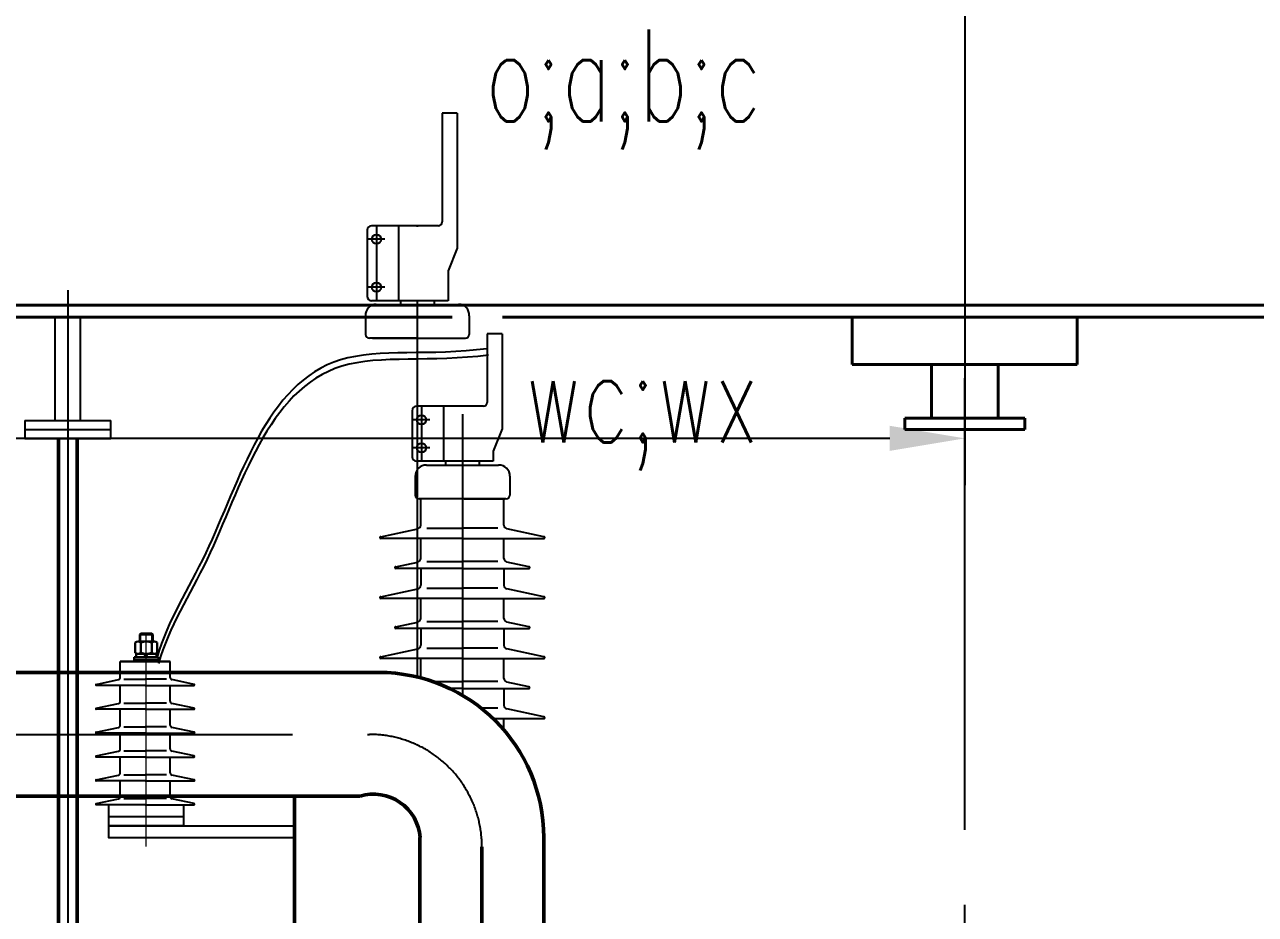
# Model space of a CAD drawing. Header units: millimetres. Extents: x -1000 to 22760, y -400 to 16400.
# Drawn here: x 12323 to 13964, y 12551 to 13737 of the extents above; entities that cross this region are included whole.
import ezdxf

# ---------------------------------------------------------------- set-up
doc = ezdxf.new("R2010")
doc.units = ezdxf.units.MM
doc.header["$LTSCALE"] = 400
for name, pattern in [('AD_LTYPE2 0.13 mm', [16, 13, -1, 1, -1]), ('CENTER', [2, 1.25, -0.25, 0.25, -0.25]), ('CENTER2', [28.575, 19.05, -3.175, 3.175, -3.175])]:
    doc.linetypes.add(name, pattern=pattern)
for name, color, linetype, lineweight in [('0粗实线层', 7, 'Continuous', 50), ('2中心线层', 1, 'CENTER', 25), ('5文字层', 6, 'Continuous', 25), ('ACAD中线层', 1, 'AD_LTYPE2 0.13 mm', 13), ('ACAD粗线层', 7, 'Continuous', 30), ('ACAD细线层', 3, 'Continuous', 13), ('轮廓线', 7, 'Continuous', 40)]:
    doc.layers.add(name, color=color, linetype=linetype, lineweight=lineweight)
for name, color, linetype in [('1轮廓实线层', 7, 'Continuous'), ('3中心线层', 1, 'CENTER'), ('4', 2, 'Continuous'), ('中心线', 1, 'CENTER2')]:
    doc.layers.add(name, color=color, linetype=linetype)
doc.styles.add('PC_TEXTSTYLE', font='txt.shx', dxfattribs={"width": 0.67, "bigfont": 'hztxt.shx'})
doc.styles.add('TH_GBDIM', font='txt.shx', dxfattribs={"width": 0.67, "bigfont": 'hztxt.shx'})
doc.dimstyles.new('TH_GBDIM', dxfattribs={"dimscale": 40, "dimtxt": 3.5, "dimasz": 2.5, "dimexe": 2, "dimexo": 0, "dimgap": 1.5, "dimtad": 0, "dimtoh": 1, "dimdec": 1, "dimdsep": 46, "dimtxsty": 'TH_GBDIM', "dimcen": 2.5, "dimclrd": 3, "dimclre": 3, "dimclrt": 6, "dimadec": 0, "dimazin": 2, "dimtfac": 0.714286, "dimtdec": 1, "dimtmove": 0, "dimatfit": 3, "dimfxl": 0, "dimtzin": 0, "dimlwd": -1, "dimlwe": -1, "dimarcsym": 0})

# ---------------------------------------------------------------- blocks, each defined once
blk = doc.blocks.new('SRQ')
at = {"layer": '0粗实线层'}
for p, q in [((-26934.3, 11391.5), (-26445.8, 11391.5)), ((-26934.3, 11226.5), (-26470.8, 11226.5)), ((-26225.8, 10927), (-26225.8, 11171.5))]:
    blk.add_line(p, q, dxfattribs=at)
at = {"layer": '0粗实线层', "color": 7}
blk.add_line((-26390.8, 11171.5), (-26390.8, 10927), dxfattribs=at)
at = {"layer": '0粗实线层', "color": 1}
blk.add_line((-26308.3, 11158.9), (-26308.3, 10821.1), dxfattribs=at)
at = {"layer": '0粗实线层'}
for centre, radius, start, end in [((-26445.8, 11171.5), 220, 0, 90), ((-26452.6, 11167.2), 62, 3.9571, 107.0259)]:
    blk.add_arc(centre, radius, start, end, dxfattribs=at)
at = {"layer": '2中心线层'}
blk.add_line((-28660.7, 11309), (-26458.3, 11309), dxfattribs=at)
blk.add_arc((-26458.3, 11158.9), 150.1, 0.011, 89.9735, dxfattribs=at)
blk = doc.blocks.new('*D160')
at = {"color": 3}
for p, q in [((10636.7, 13170.5), (10636.7, 13265.6)), ((13576.7, 12844.2), (13576.7, 13265.6)), ((10736.7, 13185.6), (11507.9, 13185.6)), ((13476.7, 13185.6), (11874.6, 13185.6))]:
    blk.add_line(p, q, dxfattribs=at)
for points in [[(10736.7, 13202.3), (10736.7, 13168.9), (10636.7, 13185.6)], [(13476.7, 13202.3), (13476.7, 13168.9), (13576.7, 13185.6)]]:
    blk.add_solid(points, dxfattribs=at)
at = {"layer": 'Defpoints', "color": 0}
for p in [(13576.7, 13185.6), (10636.7, 13170.5), (13576.7, 12844.2)]:
    blk.add_point(p, dxfattribs=at)
at = {"color": 6, "insert": (11691.3, 13185.6), "char_height": 140, "attachment_point": 5, "style": 'TH_GBDIM'}
blk.add_mtext('2940', dxfattribs=at)
blk = doc.blocks.new('*D161')
at = {"color": 3}
for p, q in [((10636.7, 13170.5), (9691.4, 13170.5)), ((9771.4, 13070.5), (9771.4, 11240)), ((9771.4, 8941), (9771.4, 10771.6)), ((12561.7, 8841), (9691.4, 8841))]:
    blk.add_line(p, q, dxfattribs=at)
for points in [[(9754.7, 13070.5), (9788, 13070.5), (9771.4, 13170.5)], [(9754.7, 8941), (9788, 8941), (9771.4, 8841)]]:
    blk.add_solid(points, dxfattribs=at)
at = {"layer": 'Defpoints', "color": 0}
for p in [(10636.7, 13170.5), (9771.4, 8841), (12561.7, 8841)]:
    blk.add_point(p, dxfattribs=at)
at = {"color": 6, "insert": (9771.4, 11005.8), "char_height": 140, "attachment_point": 5, "rotation": 90, "style": 'TH_GBDIM'}
blk.add_mtext('约4330{}{}', dxfattribs=at)

msp = doc.modelspace()

# ---------------------------------------------------------------- linework, layer by layer
at = {"ltscale": 10}
for p, q in [((12363.559, 13209.584), (12363.559, 13347.05)), ((12397.559, 13209.584), (12397.559, 13347.05)), ((12323.059, 13209.584), (12380.559, 13209.584)), ((12323.059, 13209.584), (12323.059, 13197.584)), ((12323.059, 13197.584), (12438.059, 13197.584)), ((12323.059, 13197.584), (12380.559, 13197.584)), ((12323.059, 13197.584), (12323.059, 13185.584)), ((12380.559, 13209.584), (12438.059, 13209.584)), ((12380.559, 13197.584), (12438.059, 13197.584)), ((12438.059, 13197.584), (12438.059, 13209.584)), ((12438.059, 13185.584), (12438.059, 13197.584)), ((12323.059, 13185.584), (12438.059, 13185.584))]:
    msp.add_line(p, q, dxfattribs=at)
for p, q in [((12501.564, 12890.531), (12468.816, 12890.531)), ((12435.376, 12669.05), (12435.376, 12697.232)), ((12534.602, 12697.232), (12534.602, 12669.05)), ((12435.376, 12681.617), (12534.602, 12681.617)), ((12534.602, 12669.05), (12435.376, 12669.05))]:
    msp.add_line(p, q)
msp.add_lwpolyline([(12435.376, 12669.05), (12682.694, 12669.05), (12682.694, 12653.124), (12435.376, 12653.124)], close=True)
at = {"layer": '0粗实线层'}
for p, q in [((12368.059, 13185.584), (12368.059, 10522.544)), ((12393.059, 13185.584), (12393.059, 10522.544)), ((12682.694, 12708.55), (12682.694, 12351.05))]:
    msp.add_line(p, q, dxfattribs=at)
at = {"layer": '1轮廓实线层'}
for p, q in [((12879.694, 13619.05), (12879.694, 13474.05)), ((12899.694, 13619.05), (12879.694, 13619.05)), ((12899.694, 13619.05), (12899.694, 13439.05)), ((12779.694, 13463.05), (12779.694, 13375.05)), ((12874.694, 13469.05), (12785.694, 13469.05)), ((12821.694, 13469.05), (12821.694, 13369.05)), ((12899.694, 13439.05), (12887.694, 13409.05)), ((12887.694, 13409.05), (12887.694, 13369.05)), ((12887.694, 13369.05), (12785.694, 13369.05)), ((12791.873, 13364.05), (12900.694, 13364.05)), ((12824.194, 13369.05), (12824.194, 13364.05)), ((12869.194, 13369.05), (12846.694, 13369.05)), ((12869.194, 13369.05), (12869.194, 13364.05)), ((12869.194, 13369.05), (12869.194, 13364.05)), ((12777.694, 13349.05), (12777.694, 13324.05)), ((12915.694, 13349.05), (12915.694, 13324.05)), ((12846.694, 13319.05), (12782.694, 13319.05)), ((12786.694, 13319.05), (12910.694, 13319.05)), ((12939.694, 13325.05), (12939.694, 13233.437)), ((12959.694, 13325.05), (12939.694, 13325.05)), ((12959.694, 13325.05), (12959.694, 13198.437)), ((12839.694, 13222.437), (12839.694, 13161.05)), ((12934.694, 13228.437), (12845.694, 13228.437)), ((12881.694, 13228.437), (12881.694, 13155.05)), ((12959.694, 13198.437), (12947.694, 13168.437)), ((12947.694, 13168.437), (12947.694, 13155.05)), ((12947.694, 13155.05), (12845.694, 13155.05)), ((12858.944, 13150.05), (12955.069, 13150.05)), ((12884.194, 13155.05), (12884.194, 13150.05)), ((12929.194, 13155.05), (12906.694, 13155.05)), ((12929.194, 13155.05), (12929.194, 13150.05)), ((12843.944, 13135.05), (12843.944, 13110.05)), ((12970.069, 13135.05), (12970.069, 13110.05)), ((12908.944, 13105.05), (12848.944, 13105.05)), ((12964.444, 13105.05), (12848.944, 13105.05)), ((12851.194, 13069.917), (12851.194, 13105.05)), ((12908.944, 13105.05), (12963.944, 13105.05)), ((12962.194, 13069.917), (12962.194, 13105.05)), ((12797.944, 13054.55), (12847.234, 13065.027)), ((12859.239, 13065.869), (12906.694, 13065.869)), ((12954.15, 13065.869), (12906.694, 13065.869)), ((13015.444, 13054.55), (12966.155, 13065.027)), ((12906.694, 13052.05), (12797.944, 13052.05)), ((12851.194, 13025.666), (12851.194, 13052.05)), ((12906.694, 13052.05), (13015.444, 13052.05)), ((12962.194, 13025.666), (12962.194, 13052.05)), ((12817.944, 13014.55), (12847.234, 13020.776)), ((12859.239, 13021.617), (12906.694, 13021.617)), ((12954.15, 13021.617), (12906.694, 13021.617)), ((12995.444, 13014.55), (12966.155, 13020.776)), ((12906.694, 13012.05), (12817.944, 13012.05)), ((12851.194, 13012.05), (12851.194, 12989.917)), ((12906.694, 13012.05), (12995.444, 13012.05)), ((12962.194, 13012.05), (12962.194, 12989.917)), ((12797.944, 12974.55), (12847.234, 12985.027)), ((12859.239, 12985.869), (12906.694, 12985.869)), ((12954.15, 12985.869), (12906.694, 12985.869)), ((13015.444, 12974.55), (12966.155, 12985.027)), ((12906.694, 12972.05), (12797.944, 12972.05)), ((12851.194, 12945.666), (12851.194, 12972.05)), ((12906.694, 12972.05), (13015.444, 12972.05)), ((12962.194, 12945.666), (12962.194, 12972.05)), ((12817.944, 12934.55), (12847.234, 12940.776)), ((12859.239, 12941.617), (12906.694, 12941.617)), ((12954.15, 12941.617), (12906.694, 12941.617)), ((12995.444, 12934.55), (12966.155, 12940.776)), ((12906.694, 12932.05), (12817.944, 12932.05)), ((12851.194, 12932.05), (12851.194, 12909.917)), ((12906.694, 12932.05), (12995.444, 12932.05)), ((12962.194, 12932.05), (12962.194, 12909.917)), ((12797.944, 12894.55), (12847.234, 12905.027)), ((12859.239, 12905.869), (12906.694, 12905.869)), ((12954.15, 12905.869), (12906.694, 12905.869)), ((13015.444, 12894.55), (12966.155, 12905.027)), ((12450.46, 12866.953), (12450.46, 12888.032)), ((12517.06, 12866.953), (12517.06, 12888.032)), ((12906.694, 12892.05), (12797.944, 12892.05)), ((12851.194, 12865.666), (12851.194, 12892.05)), ((12906.694, 12892.05), (13015.444, 12892.05)), ((12962.194, 12865.666), (12962.194, 12892.05)), ((12866.663, 12861.617), (12906.694, 12861.617)), ((12906.694, 12852.05), (12890.051, 12852.05)), ((12954.15, 12861.617), (12906.694, 12861.617)), ((12906.694, 12852.05), (12995.444, 12852.05)), ((12962.194, 12852.05), (12962.194, 12829.917)), ((12995.444, 12854.55), (12966.155, 12860.776)), ((12954.15, 12825.869), (12931.965, 12825.869)), ((13015.444, 12814.55), (12966.155, 12825.027)), ((12947.765, 12812.05), (13015.444, 12812.05)), ((12962.194, 12796.767), (12962.194, 12812.05)), ((12418.51, 12698.732), (12448.084, 12705.018)), ((12549.01, 12698.732), (12519.436, 12705.018)), ((12483.76, 12697.232), (12418.51, 12697.232)), ((12483.76, 12697.232), (12549.01, 12697.232))]:
    msp.add_line(p, q, dxfattribs=at)
at = {"layer": '1轮廓实线层', "color": 2}
for p, q in [((12418.51, 12857.732), (12448.084, 12864.018)), ((12483.76, 12856.232), (12418.51, 12856.232)), ((12450.46, 12835.153), (12450.46, 12856.232)), ((12455.287, 12864.523), (12483.76, 12864.523)), ((12512.233, 12864.523), (12483.76, 12864.523)), ((12483.76, 12856.232), (12549.01, 12856.232)), ((12517.06, 12835.153), (12517.06, 12856.232)), ((12549.01, 12857.732), (12519.436, 12864.018)), ((12418.51, 12825.932), (12448.084, 12832.218)), ((12483.76, 12824.432), (12418.51, 12824.432)), ((12450.46, 12803.353), (12450.46, 12824.432)), ((12455.287, 12832.723), (12483.76, 12832.723)), ((12512.233, 12832.723), (12483.76, 12832.723)), ((12483.76, 12824.432), (12549.01, 12824.432)), ((12517.06, 12803.353), (12517.06, 12824.432)), ((12549.01, 12825.932), (12519.436, 12832.218)), ((12418.51, 12794.132), (12448.084, 12800.418)), ((12483.76, 12792.632), (12418.51, 12792.632)), ((12450.46, 12771.553), (12450.46, 12792.632)), ((12455.287, 12800.923), (12483.76, 12800.923)), ((12512.233, 12800.923), (12483.76, 12800.923)), ((12483.76, 12792.632), (12549.01, 12792.632)), ((12517.06, 12771.553), (12517.06, 12792.632)), ((12549.01, 12794.132), (12519.436, 12800.418)), ((12455.287, 12769.123), (12483.76, 12769.123)), ((12512.233, 12769.123), (12483.76, 12769.123)), ((12418.51, 12762.332), (12448.084, 12768.618)), ((12483.76, 12760.832), (12418.51, 12760.832)), ((12450.46, 12739.753), (12450.46, 12760.832)), ((12483.76, 12760.832), (12549.01, 12760.832)), ((12517.06, 12739.753), (12517.06, 12760.832)), ((12549.01, 12762.332), (12519.436, 12768.618)), ((12418.51, 12730.532), (12448.084, 12736.818)), ((12455.287, 12737.323), (12483.76, 12737.323)), ((12512.233, 12737.323), (12483.76, 12737.323)), ((12549.01, 12730.532), (12519.436, 12736.818)), ((12483.76, 12729.032), (12418.51, 12729.032)), ((12450.46, 12707.953), (12450.46, 12729.032)), ((12483.76, 12729.032), (12549.01, 12729.032)), ((12517.06, 12707.953), (12517.06, 12729.032)), ((12455.287, 12705.523), (12483.76, 12705.523)), ((12512.233, 12705.523), (12483.76, 12705.523))]:
    msp.add_line(p, q, dxfattribs=at)
at = {"layer": '1轮廓实线层'}
for centre in [(12792.194, 13451.05), (12792.194, 13387.05), (12852.194, 13210.437), (12852.194, 13173.05)]:
    msp.add_circle(centre, 6.25, dxfattribs=at)
for centre, radius, start, end in [((12785.694, 13463.05), 6, 90, 180), ((12874.694, 13474.05), 5, 270, 0), ((12791.33, 13350.362), 13.698, 87.725578, 185.497932), ((12785.694, 13375.05), 6, 180, 270), ((12902.059, 13350.362), 13.698, 354.502068, 92.274422), ((12782.694, 13324.05), 5, 180, 270), ((12910.694, 13324.05), 5, 270, 0), ((12934.694, 13233.437), 5, 270, 0), ((12845.694, 13222.437), 6, 90, 180), ((12845.694, 13161.05), 6, 180, 270), ((12858.944, 13135.05), 15, 90, 180), ((12955.069, 13135.05), 15, 0, 90), ((12848.944, 13110.05), 5, 180, 270), ((12965.069, 13110.05), 5, 270, 0), ((12846.194, 13069.917), 5, 282, 0), ((12967.194, 13069.917), 5, 180, 258), ((12797.944, 13053.3), 1.25, 90, 270), ((13015.444, 13053.3), 1.25, 270, 90), ((12846.194, 13025.666), 5, 282, 0), ((12967.194, 13025.666), 5, 180, 258), ((12817.944, 13013.3), 1.25, 90, 270), ((12995.444, 13013.3), 1.25, 270, 90), ((12846.194, 12989.917), 5, 282, 0), ((12967.194, 12989.917), 5, 180, 258), ((12797.944, 12973.3), 1.25, 90, 270), ((13015.444, 12973.3), 1.25, 270, 90), ((12817.944, 12933.3), 1.25, 90, 270), ((12846.194, 12945.666), 5, 282, 0), ((12967.194, 12945.666), 5, 180, 258), ((12995.444, 12933.3), 1.25, 270, 90), ((12846.194, 12909.917), 5, 282, 0), ((12967.194, 12909.917), 5, 180, 258), ((12797.944, 12893.3), 1.25, 90, 270), ((13015.444, 12893.3), 1.25, 270, 90), ((12967.194, 12865.666), 5, 180, 258), ((12995.444, 12853.3), 1.25, 270, 90), ((12967.194, 12829.917), 5, 180, 258), ((13015.444, 12813.3), 1.25, 270, 90), ((12418.51, 12697.982), 0.75, 90, 270), ((12549.01, 12697.982), 0.75, 270, 90)]:
    msp.add_arc(centre, radius, start, end, dxfattribs=at)
at = {"layer": '1轮廓实线层', "color": 2}
for centre, radius, start, end in [((12418.51, 12856.982), 0.75, 90, 270), ((12447.46, 12866.953), 3, 282, 0), ((12520.06, 12866.953), 3, 180, 258), ((12549.01, 12856.982), 0.75, 270, 90), ((12447.46, 12835.153), 3, 282, 0), ((12520.06, 12835.153), 3, 180, 258), ((12418.51, 12825.182), 0.75, 90, 270), ((12549.01, 12825.182), 0.75, 270, 90), ((12447.46, 12803.353), 3, 282, 0), ((12520.06, 12803.353), 3, 180, 258), ((12418.51, 12793.382), 0.75, 90, 270), ((12549.01, 12793.382), 0.75, 270, 90), ((12447.46, 12771.553), 3, 282, 0), ((12520.06, 12771.553), 3, 180, 258), ((12418.51, 12761.582), 0.75, 90, 270), ((12549.01, 12761.582), 0.75, 270, 90), ((12447.46, 12739.753), 3, 282, 0), ((12520.06, 12739.753), 3, 180, 258), ((12418.51, 12729.782), 0.75, 90, 270), ((12549.01, 12729.782), 0.75, 270, 90), ((12447.46, 12707.953), 3, 282, 0), ((12520.06, 12707.953), 3, 180, 258)]:
    msp.add_arc(centre, radius, start, end, dxfattribs=at)
at = {"layer": '2中心线层'}
for p, q in [((12380.559, 13185.584), (12380.559, 10522.544)), ((13576.694, 8663.796), (13576.694, 12844.167))]:
    msp.add_line(p, q, dxfattribs=at)
at = {"layer": '3中心线层'}
for p, q in [((12792.194, 13469.05), (12792.194, 13369.05)), ((12846.694, 12867.437), (12846.694, 13469.05)), ((12803.444, 13451.05), (12780.944, 13451.05)), ((12803.444, 13387.05), (12780.944, 13387.05)), ((12852.194, 13228.437), (12852.194, 13155.05)), ((12906.694, 13217.972), (12906.694, 12843.201)), ((12863.444, 13210.437), (12840.944, 13210.437)), ((12863.444, 13173.05), (12840.944, 13173.05))]:
    msp.add_line(p, q, dxfattribs=at)
at = {"layer": '4'}
for points in [[(12939.694, 13305.073), (12863.899, 13294.868), (12661.861, 13327.138), (12592.197, 13060.132), (12514.153, 12943.886), (12499.662, 12894.05)], [(12941.44, 13296.551), (12865.645, 13286.346), (12663.607, 13318.616), (12593.942, 13051.61), (12515.898, 12935.364), (12501.408, 12885.528)]]:
    msp.add_open_spline(points, degree=3, knots=[177.25903322, 177.25903322, 177.25903322, 177.25903322, 352.18205099, 693.7335943, 870.82793896, 870.82793896, 870.82793896, 870.82793896], dxfattribs=at)
at = {"layer": 'ACAD中线层', "linetype": 'AD_LTYPE2 0.13 mm', "lineweight": 13}
msp.add_line((12485.19, 12641.646), (12485.19, 12925.55), dxfattribs=at)
at = {"layer": 'ACAD粗线层', "linetype": 'Continuous', "lineweight": 30}
for p, q in [((12477.772, 12925.55), (12476.463, 12924.241)), ((12476.463, 12914.668), (12476.463, 12924.241)), ((12493.917, 12924.241), (12476.463, 12924.241)), ((12492.608, 12925.55), (12477.772, 12925.55)), ((12492.608, 12925.55), (12493.917, 12924.241)), ((12493.917, 12914.668), (12493.917, 12924.241)), ((12470.573, 12913.627), (12470.573, 12899.563)), ((12496.154, 12914.668), (12474.227, 12914.668)), ((12477.881, 12899.563), (12477.881, 12913.627)), ((12492.499, 12899.563), (12492.499, 12913.627)), ((12499.808, 12913.627), (12499.808, 12899.563)), ((12450.46, 12888.032), (12517.06, 12888.032)), ((12468.827, 12894.05), (12501.554, 12894.05)), ((12468.827, 12888.032), (12468.827, 12894.05)), ((12468.827, 12894.05), (12501.554, 12894.05)), ((12471.5, 12894.05), (12471.5, 12898.523)), ((12498.881, 12898.523), (12471.5, 12898.523)), ((12496.154, 12898.523), (12474.227, 12898.523)), ((12484.033, 12894.05), (12482.834, 12898.523)), ((12486.348, 12894.05), (12485.15, 12898.523)), ((12498.881, 12894.05), (12498.881, 12898.523)), ((12501.554, 12894.05), (12501.554, 12888.032))]:
    msp.add_line(p, q, dxfattribs=at)
for centre, radius, start, end in [((12474.227, 12907.732), 6.936, 58.203054, 121.796946), ((12485.19, 12888.486), 26.181, 73.789525, 106.210475), ((12496.154, 12907.732), 6.936, 58.203054, 121.796946), ((12474.227, 12905.458), 6.936, 238.203054, 301.796946), ((12485.19, 12924.704), 26.181, 253.789525, 286.210475), ((12496.154, 12905.458), 6.936, 238.203054, 301.796946)]:
    msp.add_arc(centre, radius, start, end, dxfattribs=at)
at = {"layer": 'ACAD细线层', "linetype": 'Continuous', "lineweight": 13}
for p, q in [((12477.772, 12914.668), (12477.772, 12925.55)), ((12492.608, 12914.668), (12492.608, 12925.55))]:
    msp.add_line(p, q, dxfattribs=at)
at = {"layer": '中心线', "ltscale": 10}
for p, q in [((13576.694, 14705.524), (13576.694, 13123.39)), ((12380.559, 13382.933), (12380.559, 12202.05))]:
    msp.add_line(p, q, dxfattribs=at)
at = {"layer": '轮廓线', "ltscale": 10}
for p, q in [((11851.694, 13363.05), (15301.694, 13363.05)), ((11851.694, 13347.05), (12893.034, 13347.05)), ((12960.354, 13347.05), (14193.034, 13347.05)), ((13426.694, 13284.05), (13426.694, 13347.05)), ((13726.694, 13284.05), (13726.694, 13347.05)), ((13726.694, 13284.05), (13426.694, 13284.05)), ((13532.194, 13284.05), (13532.194, 13212.584)), ((13621.194, 13284.05), (13621.194, 13212.584)), ((13656.694, 13212.584), (13496.694, 13212.584)), ((13496.694, 13212.584), (13496.694, 13197.584)), ((13656.694, 13212.584), (13656.694, 13197.584)), ((13656.694, 13197.584), (13496.694, 13197.584)), ((13656.694, 13197.584), (13496.694, 13197.584))]:
    msp.add_line(p, q, dxfattribs=at)

# ---------------------------------------------------------------- block references
msp.add_blockref('SRQ', (39240.949, 1482.09))

# ---------------------------------------------------------------- texts
at = {"layer": '5文字层', "style": 'PC_TEXTSTYLE', "width": 0.67}
for s, p in [('o;a;b;c', (12937.08, 13608.079)), ('wc;wx', (12989.221, 13180.277))]:
    msp.add_text(s, height=122.5, dxfattribs=at).set_placement(p)

# ---------------------------------------------------------------- dimensions: what is measured, and where the dimension line sits
dim = msp.add_linear_dim(base=(13576.694, 13185.584), p1=(10636.695, 13170.55), p2=(13576.694, 12844.167), dimstyle='TH_GBDIM')
dim.commit()
dim.dimension.update_dxf_attribs({"geometry": '*D160', "text_midpoint": (11691.27, 13185.584), "dimtype": 160})
dim = msp.add_linear_dim(base=(9771.383, 8841.05), p1=(10636.695, 13170.55), p2=(12561.703, 8841.05), angle=90, text='约4330{}{}', dimstyle='TH_GBDIM', override={"dimgap": 1.5, "dimtad": 0, "dimjust": 0, "dimdec": 1, "dimlfac": 1, "dimse1": 0, "dimse2": 0, "dimsd1": 0, "dimsd2": 0})
dim.commit()
dim.dimension.update_dxf_attribs({"geometry": '*D161', "text_midpoint": (9771.383, 11005.8)})

doc.saveas('drawing.dxf')
